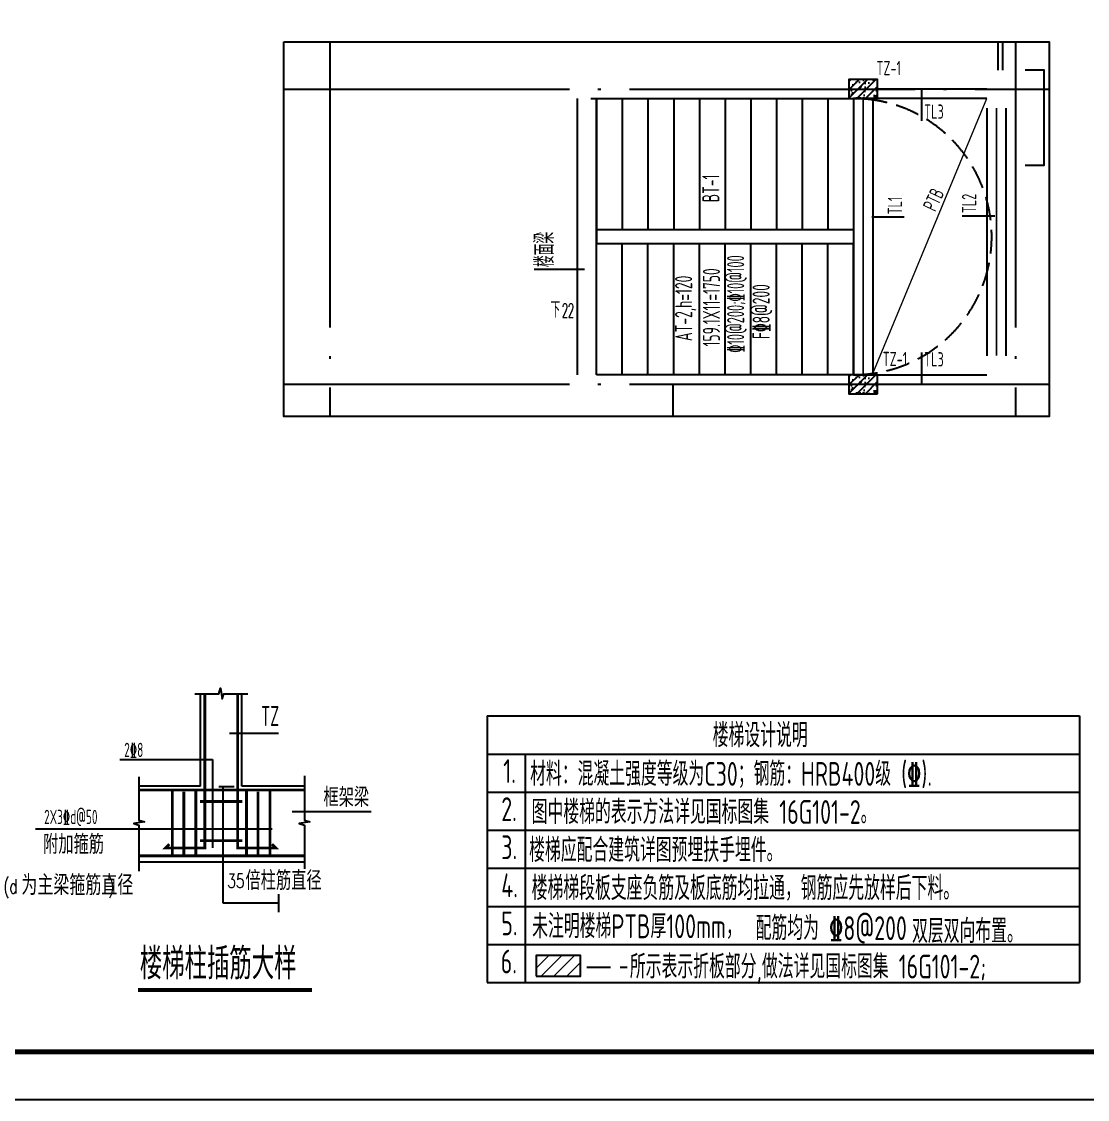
# Model space of a CAD drawing. Extents: x 2506385 to 2810062, y -487803 to -193521.
# Drawn here: x 2788298 to 2799492, y -471039 to -459719 of the extents above; entities that cross this region are included whole.
import ezdxf

# ---------------------------------------------------------------- set-up
doc = ezdxf.new("R2010")
doc.units = 0
doc.header["$LTSCALE"] = 1000
doc.header["$MEASUREMENT"] = 0
doc.linetypes.add('DASH', pattern=[0.35, 0.25, -0.1])
doc.linetypes.add('DOTE', pattern=[2.42, 2, -0.2, 0.02, -0.2])
for name, color, linetype in [('201', 7, 'Continuous'), ('2106', 2, 'Continuous'), ('ASD_BAR', 1, 'Continuous'), ('ASD_RC', 2, 'Continuous'), ('DIM_SYMB', 3, 'Continuous'), ('DOTE', 252, 'DOTE'), ('PUB_TEXT', 7, 'Continuous'), ('PUB_TITLE', 4, 'Continuous'), ('STAIR', 2, 'Continuous'), ('TEXT', 7, 'Continuous'), ('WALL', 30, 'Continuous'), ('中文', 2, 'Continuous'), ('条基', 3, 'Continuous'), ('梁', 4, 'Continuous'), ('梁集中标注', 2, 'Continuous'), ('楼板负筋文字', 7, 'Continuous'), ('轴线号', 70, 'Continuous')]:
    doc.layers.add(name, color=color, linetype=linetype)
doc.layers.add('Z-纵筋统计', color=2, linetype='ByLayer', lineweight=18)
doc.layers.add('查找字符', color=1, linetype='ByLayer', lineweight=18)
doc.styles.add('_HZTXT', font='txt.shx', dxfattribs={"width": 0.8, "bigfont": 'hztxt.shx'})
doc.styles.add('_TCH_DIM', font='SIMPLEX.shx', dxfattribs={"width": 0.7, "bigfont": 'GBCBIG.shx'})
doc.styles.add('COMPLEX', font='COMPLEX')
doc.styles.get("Standard").update_dxf_attribs({"font": 'TSSDENG', "width": 0.7, "bigfont": 'TSSDCHN'})
doc.styles.add('tssd', font='tssdeng.shx', dxfattribs={"width": 0.7, "height": 3, "bigfont": '1hztxt.shx'})
doc.styles.add('TSSD_REIN', font='TSSDENG', dxfattribs={"width": 0.8, "bigfont": 'TSSDCHN'})

msp = doc.modelspace()

# ---------------------------------------------------------------- hatches: boundary and pattern name
at = {"layer": '201'}
h = msp.add_hatch(dxfattribs=at)
h.set_pattern_fill('钢筋混凝土', color=256, scale=25, style=0)
h.set_pattern_definition([(45, (2742971.99, -393711.85), (-44.194174, 44.194174), []), (50, (2742971.99, -393711.85), (179.31505, -15.68803), [18.75, -206.25]), (355, (2742971.99, -393711.85), (-34.68783, 188.04803), [15, -165]), (100.4514, (2742986.93, -393713.16), (144.62735, 172.3599), [15.93505, -175.28553]), (46.1842, (2742972, -393661.85), (266.81026, -41.37975), [28.125, -309.375]), (96.6356, (2742994.22, -393665.3), (233.6657, 243.5295), [23.9026, -262.92825]), (351.1842, (2742972, -393661.85), (233.6655, 243.52965), [22.5, -247.5]), (21, (2742996.99, -393674.35), (149.22676, -100.65472), [18.75, -206.25]), (326, (2742996.99, -393674.35), (60.82883, 181.2875), [15, -165]), (71.4514, (2743009.43, -393682.74), (210.05566, 80.63262), [15.93505, -175.28553]), (37.5, (2742971.99, -393711.85), (3.039964, 83.223463), [0, -163, 0, -167.5, 0, -165.625]), (7.5, (2742971.99, -393711.85), (65.76738, 98.60293), [0, -95.5, 0, -159.25, 0, -63.125]), (327.5, (2742916.24, -393711.85), (133.45561, -5.63872), [0, -62.5, 0, -195, 0, -258.75]), (317.5, (2742891.24, -393711.85), (145.79654, 25.02625), [0, -81.25, 0, -129.5, 0, -183.75])])
h.paths.add_polyline_path([(2797286.9, -460527.8), (2796986.9, -460527.8), (2796986.9, -460327.8), (2797286.9, -460327.8)])
h = msp.add_hatch(dxfattribs=at)
h.set_pattern_fill('钢筋混凝土', color=256, scale=25, style=0)
h.set_pattern_definition([(45, (2742971.99, -396811.85), (-44.194174, 44.194174), []), (50, (2742971.99, -396811.85), (179.31505, -15.68803), [18.75, -206.25]), (355, (2742971.99, -396811.85), (-34.68783, 188.04803), [15, -165]), (100.4514, (2742986.93, -396813.16), (144.62735, 172.3599), [15.93505, -175.28553]), (46.1842, (2742972, -396761.85), (266.81026, -41.37975), [28.125, -309.375]), (96.6356, (2742994.22, -396765.3), (233.6657, 243.5295), [23.9026, -262.92825]), (351.1842, (2742972, -396761.85), (233.6655, 243.52965), [22.5, -247.5]), (21, (2742996.99, -396774.35), (149.22676, -100.65472), [18.75, -206.25]), (326, (2742996.99, -396774.35), (60.82883, 181.2875), [15, -165]), (71.4514, (2743009.43, -396782.74), (210.05566, 80.63262), [15.93505, -175.28553]), (37.5, (2742971.99, -396811.85), (3.039964, 83.223463), [0, -163, 0, -167.5, 0, -165.625]), (7.5, (2742971.99, -396811.85), (65.76738, 98.60293), [0, -95.5, 0, -159.25, 0, -63.125]), (327.5, (2742916.24, -396811.85), (133.45561, -5.63872), [0, -62.5, 0, -195, 0, -258.75]), (317.5, (2742891.24, -396811.85), (145.79654, 25.02625), [0, -81.25, 0, -129.5, 0, -183.75])])
h.paths.add_polyline_path([(2797286.9, -463627.8), (2796986.9, -463627.8), (2796986.9, -463427.8), (2797286.9, -463427.8)])
at = {"layer": 'Z-纵筋统计'}
h = msp.add_hatch(dxfattribs=at)
h.set_pattern_fill('ANSI31', color=252, scale=60, style=0)
h.set_pattern_definition([(45, (2711173.72, -394721.39), (-67.35192, 67.35192), [])])
h.paths.add_polyline_path([(2793702.9, -469527), (2793702.9, -469743.8), (2794167.8, -469743.8), (2794167.8, -469527)])

# ---------------------------------------------------------------- linework, layer by layer
at = {"linetype": 'ByBlock'}
for p, q in [((2798552.9, -460227.8), (2798552.9, -459931.3)), ((2798602.9, -460227.8), (2798602.9, -459931.3))]:
    msp.add_line(p, q, dxfattribs=at)
msp.add_lwpolyline([(2791051.4, -459931.3), (2799089.9, -459931.3), (2799089.9, -463864.8), (2791051.4, -463864.8)], close=True, dxfattribs=at)
msp.add_lwpolyline([(2799036.9, -460427.8), (2799089.9, -460427.8)], dxfattribs=at)
for points in [[(2790117.2, -466777.3), (2790370.1, -466777.3), (2790387.2, -466720.2), (2790404.1, -466833.2), (2790421.5, -466777.3), (2790674.4, -466777.3)], [(2789531.6, -467650.2), (2789531.6, -468107), (2789588.7, -468124.2), (2789475.7, -468141.1), (2789531.6, -468158.4), (2789531.6, -468641.6)], [(2791269.8, -467641.4), (2791269.8, -468107), (2791327, -468124.2), (2791213.9, -468141.1), (2791269.8, -468158.4), (2791269.8, -468615.3)]]:
    msp.add_lwpolyline(points)
at = {"color": 3}
for points in [[(2793188.2, -467010.9), (2799410.2, -467010.9)], [(2793188.2, -467010.9), (2793188.2, -469810.9)], [(2799410.2, -467010.9), (2799410.2, -469810.9)], [(2793188.2, -467410.9), (2799410.2, -467410.9)], [(2793188.2, -467410.9), (2793188.2, -469810.9)], [(2793588.2, -467410.9), (2793588.2, -469810.9)], [(2793188.2, -467810.9), (2799410.2, -467810.9)], [(2793188.2, -468210.9), (2799410.2, -468210.9)], [(2793188.2, -468610.9), (2799410.2, -468610.9)], [(2793188.2, -469010.9), (2799410.2, -469010.9)], [(2793188.2, -469410.9), (2799410.2, -469410.9)], [(2793188.2, -469410.9), (2799410.2, -469410.9)], [(2793188.2, -469410.9), (2799410.2, -469410.9)], [(2793188.2, -469410.9), (2793188.2, -469810.9)], [(2793188.2, -469410.9), (2799410.2, -469410.9)], [(2793188.2, -469410.9), (2793188.2, -469810.9)], [(2793588.2, -469410.9), (2793588.2, -469810.9)], [(2793188.2, -469810.9), (2799410.2, -469810.9)], [(2793188.2, -469810.9), (2799410.2, -469810.9)], [(2793188.2, -469810.9), (2799410.2, -469810.9)], [(2793188.2, -469810.9), (2799410.2, -469810.9)]]:
    msp.add_lwpolyline(points, dxfattribs=at)
at = {"color": 7}
msp.add_lwpolyline([(2790369.8, -467753.7), (2790532.4, -467753.7)], dxfattribs=at)
at = {"linetype": 'DASH'}
msp.add_lwpolyline([(2794234.8, -469649), (2794658.3, -469649)], dxfattribs=at)
at = {"color": 251, "linetype": 'DASH'}
msp.add_arc((2797036.9, -461977.8), 1450, 269.9996, 90.0004, dxfattribs=at)
at = {"layer": '201'}
for points in [[(2797286.9, -460527.8), (2797286.9, -460327.8), (2796986.9, -460327.8), (2796986.9, -460527.8)], [(2797286.9, -463627.8), (2797286.9, -463427.8), (2796986.9, -463427.8), (2796986.9, -463627.8)]]:
    msp.add_lwpolyline(points, close=True, dxfattribs=at)
at = {"layer": '2106', "linetype": 'DASH', "const_width": 20}
for points in [[(2798436.9, -460427.8), (2797286.9, -460427.8)], [(2797136.9, -463427.8), (2797136.9, -460527.8)], [(2798536.9, -463227.8), (2798536.9, -460627.8)], [(2798336.9, -463527.8), (2797286.9, -463527.8)]]:
    msp.add_lwpolyline(points, dxfattribs=at)
at = {"layer": 'ASD_BAR', "color": 1, "const_width": 30}
for points in [[(2790222.2, -466777.3), (2790222.2, -468398), (2789809.4, -468398), (2789849.8, -468357.6)], [(2790567.2, -466777.3), (2790567.2, -468398), (2790969.8, -468398), (2790929.4, -468357.6)], [(2789535.1, -467788.3), (2791269.8, -467788.3)], [(2789881.1, -467788.3), (2789881.1, -468480.2)], [(2790001.8, -467805.3), (2790001.8, -468497.2)], [(2790127.6, -467788.3), (2790127.6, -468480.2)], [(2790661.2, -467788.3), (2790661.2, -468480.2)], [(2790781.9, -467805.3), (2790781.9, -468497.2)], [(2790907.7, -467788.3), (2790907.7, -468480.2)], [(2790173.3, -467909.9), (2790618, -467909.9)], [(2790173.3, -468320.7), (2790618, -468320.7)], [(2789535.1, -468480.2), (2791269.8, -468480.2)]]:
    msp.add_lwpolyline(points, dxfattribs=at)
at = {"layer": 'ASD_RC'}
for points in [[(2790178.5, -467747.5), (2790178.5, -466777.4)], [(2790610.5, -467747.5), (2790610.5, -466777.4)], [(2790178.5, -467747.5), (2789531.6, -467747.5)], [(2791269.8, -467747.5), (2790610.5, -467747.5)], [(2789531.6, -468542.6), (2791269.8, -468542.6)]]:
    msp.add_lwpolyline(points, dxfattribs=at)
at = {"layer": 'DIM_SYMB', "linetype": 'ByBlock'}
msp.add_lwpolyline([(2794201.9, -462740.3, 0, 0, 0), (2797591.9, -462740.3, 0, 0, 0), (2797591.9, -461215.3, 0, 0, 0), (2794621.9, -461215.3, 40, 0, 0), (2794471.9, -461215.3, 0, 0, 0)], format="xyseb", dxfattribs=at)
at = {"layer": 'DOTE', "ltscale": 1.5}
for p, q in [((2791536.9, -459931.3), (2791536.9, -463864.8)), ((2798736.9, -459931.3), (2798736.9, -463864.8)), ((2791051.4, -460427.8), (2799089.9, -460427.8)), ((2791051.4, -463527.8), (2799089.9, -463527.8)), ((2795136.9, -463527.8), (2795136.9, -463864.8))]:
    msp.add_line(p, q, dxfattribs=at)
at = {"layer": 'PUB_TEXT'}
for points in [[(2790482.9, -467190.5), (2790995.8, -467190.5)], [(2789331, -467468.2), (2790304.2, -467468.2)], [(2790304.2, -467468.2), (2790304.2, -468395.3)], [(2790413.6, -467753.7), (2790413.6, -468972.4)], [(2791138.9, -468013.2), (2791971.2, -468013.2)], [(2788444.8, -468195.9), (2790929.9, -468195.9)], [(2790413.6, -468972.4), (2790997.8, -468972.4)], [(2790997.8, -468883.5), (2790997.8, -469071.3)]]:
    msp.add_lwpolyline(points, dxfattribs=at)
at = {"layer": 'PUB_TITLE', "linetype": 'ByBlock'}
msp.add_lwpolyline([(2768061.7, -471038.7), (2805211.7, -471038.7), (2805211.7, -450038.7), (2768061.7, -450038.7)], close=True, dxfattribs=at)
at = {"layer": 'PUB_TITLE', "linetype": 'ByBlock', "const_width": 50}
msp.add_lwpolyline([(2769311.7, -470538.7), (2804711.7, -470538.7), (2804711.7, -450538.7), (2769311.7, -450538.7)], close=True, dxfattribs=at)
at = {"layer": 'STAIR', "linetype": 'ByBlock'}
for p, q in [((2794136.9, -463427.8), (2794136.9, -460527.8)), ((2794276.9, -460527.8), (2794336.9, -460527.8)), ((2794336.9, -460527.8), (2797036.9, -460527.8)), ((2794336.9, -460527.8), (2794336.9, -461902.8)), ((2794336.9, -462740.3), (2794336.9, -460527.8)), ((2794606.9, -460527.8), (2794606.9, -461902.8)), ((2794876.9, -460527.8), (2794876.9, -461902.8)), ((2795146.9, -460527.8), (2795146.9, -461902.8)), ((2795416.9, -460527.8), (2795416.9, -461902.8)), ((2795686.9, -460527.8), (2795686.9, -461902.8)), ((2795956.9, -460527.8), (2795956.9, -461902.8)), ((2796226.9, -460527.8), (2796226.9, -461902.8)), ((2796496.9, -460527.8), (2796496.9, -461902.8)), ((2796766.9, -460527.8), (2796766.9, -461902.8)), ((2797036.9, -460527.8), (2797036.9, -461902.8)), ((2798436.9, -460527.8), (2797036.9, -460527.8)), ((2797036.9, -460527.8), (2797036.9, -461902.8)), ((2797236.9, -460527.8), (2797236.9, -463427.8)), ((2798636.9, -463227.8), (2798636.9, -460627.8)), ((2794336.9, -461842.8), (2794336.9, -461902.8)), ((2794336.9, -461842.8), (2794336.9, -461902.8)), ((2794336.9, -461902.8), (2797036.9, -461902.8)), ((2794336.9, -461902.8), (2797036.9, -461902.8)), ((2794336.9, -461902.8), (2794336.9, -462052.8)), ((2797036.9, -461902.8), (2797036.9, -462052.8)), ((2797036.9, -461902.8), (2797036.9, -462052.8)), ((2794336.9, -463427.8), (2794336.9, -462052.8)), ((2797036.9, -462052.8), (2794336.9, -462052.8)), ((2797036.9, -462052.8), (2794336.9, -462052.8)), ((2794606.9, -463427.8), (2794606.9, -462052.8)), ((2794876.9, -463427.8), (2794876.9, -462052.8)), ((2795146.9, -463427.8), (2795146.9, -462052.8)), ((2795416.9, -463427.8), (2795416.9, -462052.8)), ((2795686.9, -463427.8), (2795686.9, -462052.8)), ((2795956.9, -463427.8), (2795956.9, -462052.8)), ((2796226.9, -463427.8), (2796226.9, -462052.8)), ((2796496.9, -463427.8), (2796496.9, -462052.8)), ((2796766.9, -463427.8), (2796766.9, -462052.8)), ((2797036.9, -463427.8), (2797036.9, -462052.8)), ((2797036.9, -462052.8), (2797036.9, -463427.8)), ((2797036.9, -463427.8), (2794336.9, -463427.8)), ((2797036.9, -463427.8), (2798436.9, -463427.8))]:
    msp.add_line(p, q, dxfattribs=at)
at = {"layer": 'STAIR'}
for p, q in [((2797236.9, -460527.8), (2797236.9, -463127.8)), ((2798436.9, -460627.8), (2798436.9, -463227.8))]:
    msp.add_line(p, q, dxfattribs=at)
at = {"layer": 'TEXT', "color": 3}
msp.add_lwpolyline([(2793702.9, -469743.8), (2794167.8, -469743.8), (2794167.8, -469527), (2793702.9, -469527)], close=True, dxfattribs=at)
at = {"layer": 'WALL', "linetype": 'ByBlock'}
msp.add_lwpolyline([(2798836.9, -461227.8), (2799036.9, -461227.8), (2799036.9, -460227.8), (2798836.9, -460227.8)], dxfattribs=at)
at = {"layer": '条基', "color": 0, "const_width": 42}
msp.add_lwpolyline([(2789520.2, -469890.1), (2791349.4, -469890.1)], dxfattribs=at)
at = {"layer": '查找字符', "linetype": 'ByBlock'}
msp.add_line((2797236.9, -463413.9), (2798436.9, -460526.1), dxfattribs=at)
at = {"layer": '梁集中标注', "color": 2}
for p, q in [((2797751.5, -460761.2), (2797751.5, -460426.2)), ((2797569, -461774.2), (2797226.3, -461774.2)), ((2798519.4, -461761.2), (2798176.7, -461761.2)), ((2793683.2, -462318.7), (2794210, -462318.7)), ((2797751.5, -463527.8), (2797751.5, -463192.8))]:
    msp.add_line(p, q, dxfattribs=at)

# ---------------------------------------------------------------- texts
at = {"color": 7, "style": '_HZTXT', "width": 0.8}
for s, height, p in [('框架梁', 200, (2791469, -467965.9)), ('附加箍筋', 200, (2788524.4, -468459.8)), ('倍柱筋直径', 200, (2790649.6, -468839.6)), ('为主梁箍筋直径', 210, (2788296.2, -468893.3))]:
    msp.add_text(s, height=height, dxfattribs=at).set_placement(p)
at = {"layer": 'DIM_SYMB', "color": 7, "linetype": 'ByBlock', "style": '_TCH_DIM'}
for s, height, width, p in [('下', 168.8, 0.7, (2793854.6, -462827.8)), ('22', 148.75, 0.494118, (2793974.8, -462827.8))]:
    msp.add_text(s, height=height, dxfattribs=dict(at, width=width)).set_placement(p)
at = {"layer": 'PUB_TEXT', "color": 0, "style": 'tssd', "width": 0.7}
for s, p in [('1.', (2793356.7, -467715.1)), ('2.', (2793336.3, -468115.1)), ('3.', (2793336.3, -468515.1)), ('4.', (2793336.3, -468915.1)), ('5.', (2793336.3, -469315.1)), ('6.', (2793330.8, -469715.1))]:
    msp.add_text(s, height=250, dxfattribs=at).set_placement(p)
at = {"layer": 'TEXT', "color": 6, "style": 'tssd'}
for s, width, p in [('BT-1', 0.6, (2795626.9, -461616.3)), ('%%13210@200;%%13210@100', 0.55, (2795887.3, -463196.7)), ('AT-2,h=120', 0.6, (2795341.4, -463075.3)), ('159.1X11=1750', 0.6, (2795633.1, -463129.9)), ('F%%1328@200', 0.6, (2796155, -463054.4))]:
    msp.add_text(s, height=180, rotation=90, dxfattribs=dict(at, width=width)).set_placement(p)
at = {"layer": 'TEXT', "color": 0, "style": 'tssd', "width": 0.7}
for s, p in [('材料：混凝土强度等级为C30；钢筋：HRB400级 (%%132).', (2793639.3, -467745.1)), ('图中楼梯的表示方法详见国标图集 16G101-2。', (2793655.3, -468145.1)), ('楼梯应配合建筑详图预埋扶手埋件。', (2793628.7, -468545.1)), ('楼梯梯段板支座负筋及板底筋均拉通，钢筋应先放样后下料。', (2793655.3, -468945.1)), ('未注明楼梯PTB厚100mm，', (2793660.6, -469345.1)), ('配筋均为 %%1328@200', (2796007.5, -469364.9)), ('双层双向布置。', (2797650.1, -469395.8)), ('所示表示折板部分,做法详见国标图集 16G101-2;', (2794686.9, -469768.4))]:
    msp.add_text(s, height=250, dxfattribs=at).set_placement(p)
at = {"layer": '中文', "style": 'COMPLEX', "width": 0.7}
for s, p in [('(d            )', (2788106.9, -468876)), ('35', (2790459.8, -468817.7))]:
    msp.add_text(s, height=150, dxfattribs=at).set_placement(p)
at = {"layer": '梁', "color": 0, "style": 'tssd', "width": 0.7}
msp.add_text('楼梯设计说明', height=250, dxfattribs=at).set_placement((2795556.4, -467339.4))
at = {"layer": '梁集中标注', "color": 6, "style": 'TSSD_REIN', "width": 0.65}
for p in [(2797276.8, -460282.3), (2797342.3, -463337.8)]:
    msp.add_text('TZ-1', height=150, dxfattribs=at).set_placement(p)
at = {"layer": '梁集中标注', "color": 90, "style": 'TSSD_REIN', "width": 0.65}
for p in [(2797777.3, -460740), (2797777.3, -463341.1)]:
    msp.add_text('TL3', height=150, dxfattribs=at).set_placement(p)
for s, rotation, p in [('PTB', 64.73997, (2797895, -461723.8, 0)), ('TL1', 90, (2797545.6, -461744.2)), ('TL2', 90, (2798324, -461731.2))]:
    msp.add_text(s, height=150, rotation=rotation, dxfattribs=at).set_placement(p)
at = {"layer": '梁集中标注', "color": 6, "style": 'TSSD_REIN', "width": 0.65}
msp.add_text('楼面梁', height=200, rotation=90, dxfattribs=at).set_placement((2793888.9, -462297.7))
at = {"layer": '楼板负筋文字', "width": 0.6}
for s, height, p in [('TZ', 210, (2790814.8, -467116.6)), ('2%%1328', 150, (2789376.4, -467443)), ('2X3%%132d@50', 150, (2788535.8, -468146.9))]:
    msp.add_text(s, height=height, dxfattribs=at).set_placement(p)
at = {"layer": '轴线号', "style": 'TSSD_REIN', "width": 0.75}
msp.add_text('楼梯柱插筋大样', height=330, dxfattribs=at).set_placement((2789540.4, -469777.5))

doc.saveas('drawing.dxf')
